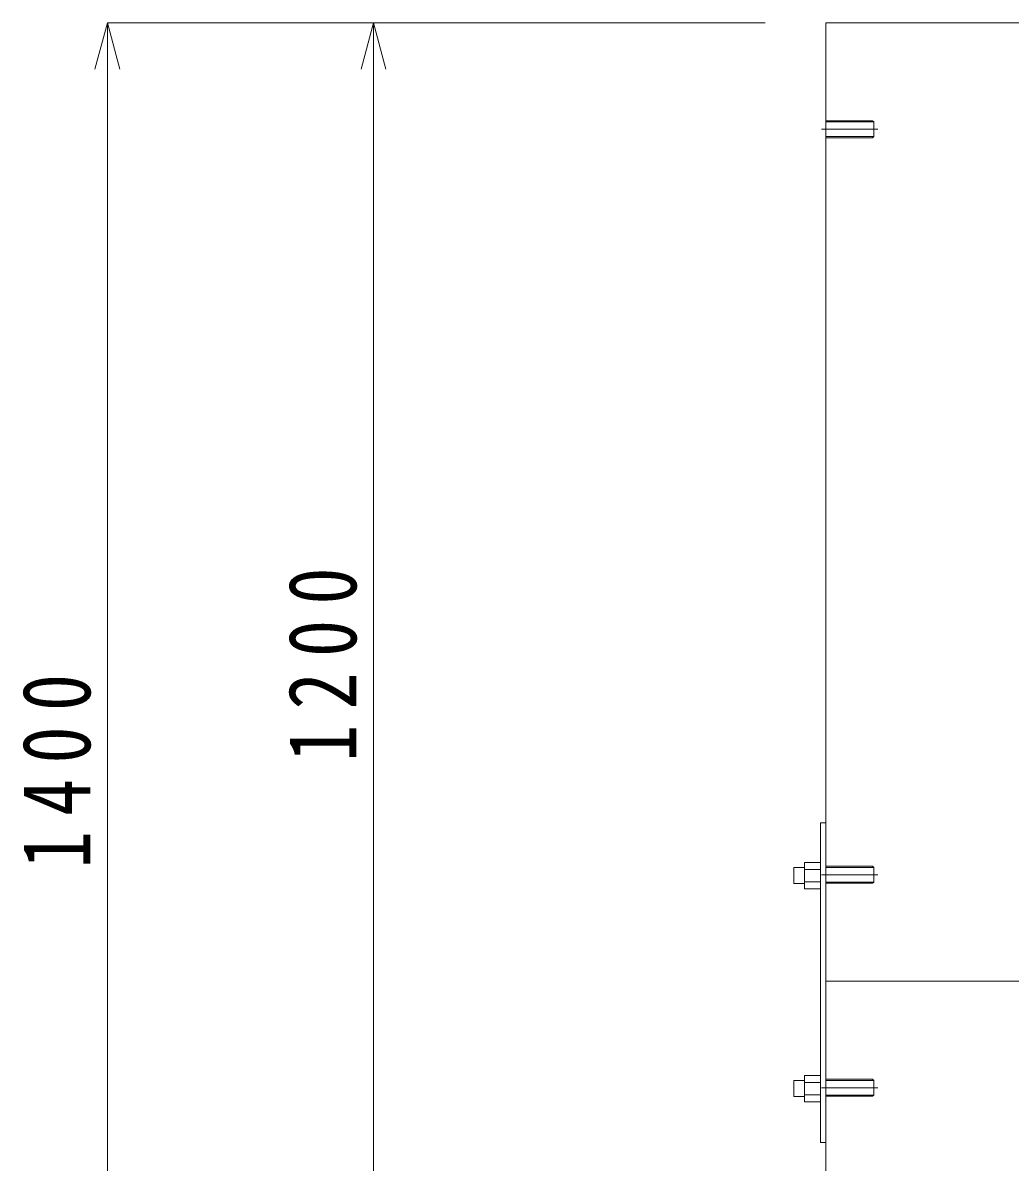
# Model space of a CAD drawing. Units: millimetres at full size, sheet at 1:30; details may follow other scales. Extents: x -5968 to 5968, y -4228 to 4228.
# Drawn here: x -1325 to -398, y -1840 to -770 of the extents above; entities that cross this region are included whole.
import ezdxf

# ---------------------------------------------------------------- set-up
doc = ezdxf.new("R2010")
doc.units = ezdxf.units.MM
doc.header["$LTSCALE"] = 30
doc.linetypes.add('CHAIN2', pattern=[12, 9, -1, 1, -1])
doc.linetypes.add('DASHED1', pattern=[1.8, 1.2, -0.6])
doc.layers.add('0-1_製品図', color=4, linetype='Continuous', lineweight=9)
doc.layers.add('0-6_寸法', color=4, linetype='Continuous', lineweight=9)
doc.styles.add('ＭＳ ゴシック', font='')
doc.styles.get('ＭＳ ゴシック').set_extended_font_data('MS Gothic')

msp = doc.modelspace()

# ---------------------------------------------------------------- linework, layer by layer
at = {"layer": '0-1_製品図', "color": 3}
for p, q in [((-361.07, -769.77), (-571.07, -769.77)), ((-571.07, -1669.77), (-486.07, -1669.77)), ((-571.07, -1669.77), (-571.07, -2139.77)), ((-571.07, -1669.77), (128.93, -1669.77))]:
    msp.add_line(p, q, dxfattribs=at)
at = {"layer": '0-1_製品図'}
for p, q in [((-526.07, -862.87), (-571.07, -862.87)), ((-526.07, -862.87), (-527.17, -861.77)), ((-526.07, -876.67), (-526.07, -862.87)), ((-571.07, -876.67), (-526.07, -876.67)), ((-527.17, -877.77), (-526.07, -876.67)), ((-526.07, -1562.87), (-527.17, -1561.77)), ((-526.07, -1562.87), (-571.07, -1562.87)), ((-526.07, -1576.67), (-526.07, -1562.87)), ((-571.07, -1576.67), (-526.07, -1576.67)), ((-527.17, -1577.77), (-526.07, -1576.67)), ((-526.07, -1762.87), (-571.07, -1762.87)), ((-526.07, -1762.87), (-527.17, -1761.77)), ((-526.07, -1776.67), (-526.07, -1762.87)), ((-571.07, -1776.67), (-526.07, -1776.67)), ((-527.17, -1777.77), (-526.07, -1776.67))]:
    msp.add_line(p, q, dxfattribs=at)
at = {"layer": '0-1_製品図', "linetype": 'CHAIN2'}
for p, q in [((-575.02, -869.77), (-522.13, -869.77)), ((-575.02, -1569.77), (-522.13, -1569.77)), ((-575.02, -1769.77), (-522.13, -1769.77))]:
    msp.add_line(p, q, dxfattribs=at)
at = {"layer": '0-1_製品図', "color": 7}
for p, q in [((-576.05, -1521.06), (-571.07, -1521.06)), ((-576.05, -1521.06), (-576.05, -1821.17)), ((-571.07, -1821.17), (-571.07, -1521.06)), ((-590.97, -1558.16), (-590.97, -1583.03)), ((-590.97, -1558.16), (-576.05, -1558.16)), ((-600.92, -1578.06), (-600.92, -1563.14)), ((-600.92, -1563.14), (-590.97, -1563.14)), ((-576.05, -1564.79), (-590.97, -1564.79)), ((-600.92, -1578.06), (-590.97, -1578.06)), ((-576.05, -1576.4), (-590.97, -1576.4)), ((-590.97, -1583.03), (-576.05, -1583.03)), ((-600.92, -1778.06), (-600.92, -1763.14)), ((-600.92, -1763.14), (-590.97, -1763.14)), ((-590.97, -1758.16), (-590.97, -1783.03)), ((-590.97, -1758.16), (-576.05, -1758.16)), ((-576.05, -1764.79), (-590.97, -1764.79)), ((-600.92, -1778.06), (-590.97, -1778.06)), ((-576.05, -1776.4), (-590.97, -1776.4)), ((-590.97, -1783.03), (-576.05, -1783.03)), ((-576.05, -1821.17), (-571.07, -1821.17))]:
    msp.add_line(p, q, dxfattribs=at)
at = {"layer": '0-1_製品図', "color": 7, "linetype": 'DASHED1'}
msp.add_line((-571.07, -1577.77), (-571.07, -1561.77), dxfattribs=at)
at = {"layer": '0-1_製品図', "color": 3}
msp.add_lwpolyline([(-571.07, -769.77), (-571.07, -1669.77), (128.93, -1669.77)], dxfattribs=at)
at = {"layer": '0-1_製品図'}
for points in [[(-527.17, -861.77), (-571.07, -861.77), (-571.07, -877.77), (-527.17, -877.77)], [(-527.17, -1561.77), (-571.07, -1561.77), (-571.07, -1577.77), (-527.17, -1577.77)], [(-527.17, -1761.77), (-571.07, -1761.77), (-571.07, -1777.77), (-527.17, -1777.77)]]:
    msp.add_lwpolyline(points, dxfattribs=at)
at = {"layer": '0-6_寸法'}
for p, q in [((-1245.43, -769.77), (-1257.08, -813.24)), ((-1245.43, -2169.77), (-1245.43, -769.77)), ((-1245.43, -769.77), (-1233.79, -813.24)), ((-1245.43, -769.77), (-695.78, -769.77)), ((-995.67, -769.77), (-1007.32, -813.24)), ((-995.67, -1969.77), (-995.67, -769.77)), ((-995.67, -769.77), (-984.03, -813.24)), ((-995.67, -769.77), (-627.8, -769.77))]:
    msp.add_line(p, q, dxfattribs=at)

# ---------------------------------------------------------------- texts
at = {"layer": '0-6_寸法', "color": 7, "char_height": 64.15, "attachment_point": 7, "rotation": 90, "style": 'ＭＳ ゴシック'}
for s, insert in [('\\T1.41;\\W0.8;1200', (-1010.67, -1463.79)), ('\\T1.41;\\W0.8;1400', (-1260.43, -1563.79))]:
    msp.add_mtext(s, dxfattribs=dict(at, insert=insert))

doc.saveas('drawing.dxf')
